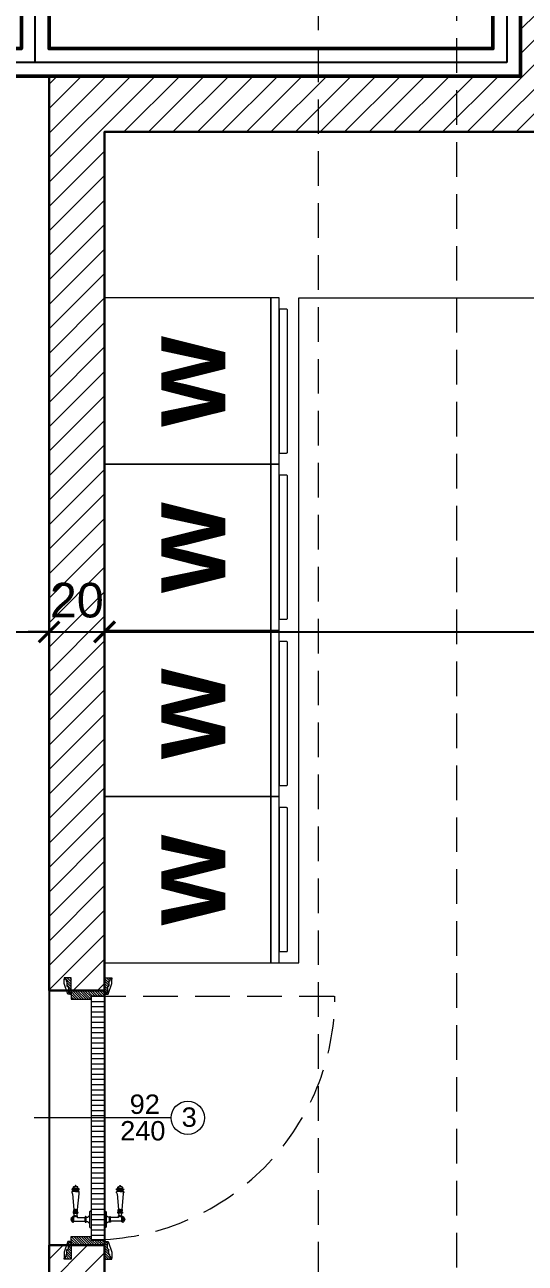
# Model space of a CAD drawing. Header units: centimetres. Extents: x 86156 to 91557, y -55119 to -48172.
# Drawn here: x 89745 to 89925.4, y -52720.8 to -52273.7 of the extents above; entities that cross this region are included whole.
import ezdxf

# ---------------------------------------------------------------- set-up
doc = ezdxf.new("R2010")
doc.units = ezdxf.units.CM
doc.header["$LTSCALE"] = 50
doc.header["$MEASUREMENT"] = 0
doc.linetypes.add('CACHE', pattern=[0.375, 0.25, -0.125])
doc.layers.get('0').update_dxf_attribs({"color": 8})
for name, color, linetype, lineweight in [('BETON CACHE', 4, 'CACHE', 5), ('BETON HACHURE', 253, 'Continuous', 13), ('door', 44, 'Continuous', 5), ('ISOLATION', 252, 'Continuous', 0), ('MACONNERIE COUPE', 7, 'Continuous', 30), ('MACONNERIE HACHURE', 253, 'Continuous', 13), ('mobilimi', 8, 'Continuous', 9), ('WINDOWS', 21, 'Continuous', 5)]:
    doc.layers.add(name, color=color, linetype=linetype, lineweight=lineweight)
for name, color, linetype in [('BORD', 5, 'Continuous'), ('C-TOPO-USER', 40, 'Continuous'), ('COTE 50ème', 1, 'Continuous')]:
    doc.layers.add(name, color=color, linetype=linetype)
doc.layers.add('FMULT', color=150, linetype='Continuous', plot=False)
doc.layers.add('NELL', color=7, linetype='Continuous', lineweight=20, true_color=0xff8080)
doc.styles.add('GENERATED_STYLE_1', font='arial.ttf')
doc.styles.add('RS_TEXT_1.50', font='arial.ttf', dxfattribs={"height": 12.5})
doc.styles.add('RS_TXT_50', font='arial.ttf', dxfattribs={"height": 12.5})
doc.linetypes.add('BATTING', pattern='A,0.00254,-2.54,[134,ltypeshp.shx,S=2.54,R=0,X=-2.54,Y=0],-5.08,[134,ltypeshp.shx,S=2.54,R=180,X=2.54,Y=0],-2.54', length=10.16254)
doc.dimstyles.new('RS_50CM_LINEAIRE', dxfattribs={"dimscale": 5, "dimtxt": 12.5, "dimasz": 1.5, "dimexe": 1, "dimexo": 2.5, "dimgap": 1, "dimtad": 1, "dimdec": 1, "dimrnd": 0.5, "dimdsep": 46, "dimtxsty": 'RS_TXT_50', "dimblk1": 'ARCHTICK', "dimblk2": 'ARCHTICK', "dimsah": 1, "dimcen": 2.5, "dimdle": 1, "dimclrt": 4, "dimadec": 0, "dimazin": 2, "dimtfac": 1, "dimtdec": 1, "dimtix": 1, "dimtmove": 2, "dimatfit": 3, "dimfxl": 1, "dimtolj": 1, "dimtzin": 0, "dimarcsym": 0})

# ---------------------------------------------------------------- blocks, each defined once
blk = doc.blocks.new('door900')
at = {"color": 0}
for p, q in [((-9.3, 67.7), (9.3, 67.7)), ((9.3, 65.2), (-9.3, 65.2)), ((-6.8, 71.5), (-6.8, 70.2)), ((-5.5, 71.5), (-6.8, 71.5)), ((-6.8, 70.2), (6.8, 70.2)), ((-6.8, 62.7), (-6.8, 24)), ((-6.8, 62.7), (6.8, 62.7)), ((-5.5, 71.5), (5.5, 71.5)), ((5.5, 71.5), (6.8, 71.5)), ((6.8, 71.5), (6.8, 70.2)), ((8.7, 62.7), (6.8, 62.7)), ((6.8, 49.1), (6.8, 24)), ((8.7, 50.9), (8.7, 50.9)), ((10.5, 56.8), (10.5, 62.5)), ((10.5, 56.8), (10.5, 51.1)), ((12.7, 56.8), (12.7, 62.5)), ((12.7, 56.8), (12.7, 51.1)), ((22.5, 63.8), (22.5, 49.8)), ((26.5, 56.8), (26.5, 63.8)), ((26.5, 63.8), (29.1, 63.8)), ((26.5, 63.8), (29.1, 63.8)), ((26.5, 56.8), (26.5, 49.8)), ((26.5, 49.8), (29.1, 49.8)), ((26.5, 49.8), (29.1, 49.8)), ((29.1, 63.8), (29.1, 62.8)), ((29.1, 62.8), (29.1, 56.8)), ((29.1, 50.8), (29.1, 56.8)), ((29.1, 50.8), (29.1, 49.8)), ((29.1, 49.8), (29.1, 49.8)), ((31.1, 62.8), (31.1, 56.8)), ((31.1, 50.8), (31.1, 56.8)), ((34.1, 56.8), (34.1, 62.8)), ((34.1, 62.8), (34.1, 56.8)), ((34.1, 50.8), (34.1, 56.8)), ((34.1, 56.8), (34.1, 50.8)), ((92.8, 68.1), (36.2, 62.8)), ((36.2, 56.8), (36.2, 62.8)), ((36.2, 56.8), (36.2, 50.8)), ((92.8, 45.5), (36.2, 50.8)), ((101.2, 67.3), (103.2, 68)), ((101.2, 56.8), (101.2, 67.3)), ((101.2, 56.8), (101.2, 46.3)), ((101.2, 46.3), (103.2, 45.7)), ((103.2, 68), (103.2, 67.7)), ((103.2, 56.8), (103.2, 68)), ((103.2, 56.8), (103.2, 46.3)), ((103.2, 45.9), (103.2, 45.7)), ((106.5, 68), (105.5, 67.3)), ((105.5, 56.8), (105.5, 67.3)), ((105.5, 56.8), (105.5, 46.3)), ((106.5, 45.7), (105.5, 46.3)), ((106.5, 56.8), (106.5, 68)), ((106.5, 56.8), (106.5, 45.7)), ((110.7, 68), (111.8, 67.3)), ((110.7, 56.8), (110.7, 68)), ((110.7, 56.8), (110.7, 45.7)), ((110.7, 45.7), (111.8, 46.3)), ((111.8, 56.8), (111.8, 67.3)), ((111.8, 66.2), (113.3, 66.2)), ((111.8, 56.8), (111.8, 46.3)), ((111.8, 47.5), (113.3, 47.5)), ((113.3, 56.8), (113.3, 66.2)), ((113.3, 56.8), (113.3, 47.5)), ((120.5, 56.8), (120.5, 58.6)), ((120.5, 56.8), (120.5, 55)), ((-30, 3), (-30, 0)), ((30, 0), (-30, 0)), ((27, 6), (-27, 6)), ((-8.3, 22.3), (8.3, 22.3)), ((-8.3, 18.3), (8.3, 18.3)), ((30, 3), (30, 0))]:
    blk.add_line(p, q, dxfattribs=at)
for centre, radius, start, end in [((-9.3, 66.5), 1.25, 90, 270), ((-6.8, 67.7), 2.51, 90.115, 179.885), ((-6.8, 65.2), 2.51, 180.115, 269.885), ((0, 64), 9.29, 53.4104, 126.5896), ((6.8, 67.7), 2.51, 0.115, 89.885), ((6.8, 65.2), 2.51, 270.115, 359.885), ((8.7, 49), 1.91, 88.7426, 178.1515), ((8.6, 64.9), 2.15, 272.7029, 297.6142), ((8.6, 48.8), 2.15, 62.3858, 87.2971), ((9.3, 66.5), 1.25, 270, 90), ((10, 62.5), 0.561, 3.7097, 127.9634), ((10, 51.1), 0.561, 232.0366, 356.2903), ((11.6, 62.5), 1.1, 0.0106, 179.9894), ((11.6, 51.1), 1.1, 180.0106, 359.9894), ((16.7, 70.5), 8.83, 243.5466, 311.3694), ((16.7, 43.2), 8.83, 48.6306, 116.4534), ((24.5, 63.7), 2.01, 4.1469, 175.8531), ((24.5, 50), 2.01, 184.1469, 355.8531), ((30.1, 62.8), 1.03, 0, 180.0014), ((30.1, 50.8), 1.03, 179.9972, 0), ((32.6, 62.8), 1.48, 0, 180), ((32.6, 50.8), 1.48, 180, 0), ((35.2, 62.8), 1.03, 0, 180), ((32.6, 62.8), 1.48, 1.563306237032948e-10, 2.08440831604393e-10), ((35.2, 50.8), 1.03, 180, 0), ((93.1, 72.5), 4.4, 266.3976, 315.6468), ((93.1, 41.1), 4.4, 44.3532, 93.6024), ((98.3, 67.4), 2.89, 358.3861, 135.6468), ((98.3, 46.2), 2.89, 224.3532, 1.6139), ((104.3, 67.6), 1.15, 170.914, 348.1019), ((104.3, 46.1), 1.15, 11.8981, 189.086), ((108.6, 68), 2.1, 0, 180), ((108.6, 45.7), 2.1, 180, 0), ((115.5, 62.5), 2.84, 13.4568, 140.4953), ((115.5, 51.2), 2.84, 219.5047, 346.5432), ((127.9, 65.2), 9.88, 191.9991, 221.6757), ((127.9, 48.5), 9.88, 138.3243, 168.0009), ((120.5, 56.8), 1.79, 0, 90), ((120.5, 56.8), 1.79, 270, 0), ((-27, 3), 3, 90, 180), ((-6.8, 6), 6, 130.5908, 180), ((-16.6, 16.6), 8.41, 314.3689, 12.0705), ((-8.3, 20.3), 2, 90, 270), ((-8.5, 24), 1.71, 275.059, 359.7825), ((8.5, 24), 1.71, 180.2175, 264.941), ((16.6, 16.6), 8.41, 167.9295, 225.6311), ((8.3, 20.3), 2, 270, 90), ((6.8, 6), 6, 0, 49.4092), ((27, 3), 3, 0, 90)]:
    blk.add_arc(centre, radius, start, end, dxfattribs=at)
blk = doc.blocks.new('_ArchTick')
at = {"color": 0, "linetype": 'ByBlock', "const_width": 0.15}
blk.add_lwpolyline([(-0.5, -0.5), (0.5, 0.5)], dxfattribs=at)
blk = doc.blocks.new('*D1671')
at = {"layer": 'COTE 50ème', "color": 0, "lineweight": -2, "ltscale": 0.5, "transparency": 16777216}
for p, q in [((89633.76, -52481.26), (89633.76, -52497.94)), ((89753.76, -52481.26), (89753.76, -52497.94)), ((89628.76, -52492.94), (89758.76, -52492.94))]:
    blk.add_line(p, q, dxfattribs=at)
at = {"layer": 'Defpoints', "color": 0, "ltscale": 0.5, "transparency": 16777216}
for p in [(89633.76, -52468.76), (89753.76, -52468.76), (89753.76, -52492.94)]:
    blk.add_point(p, dxfattribs=at)
at = {"layer": 'COTE 50ème', "color": 0, "lineweight": -2, "ltscale": 0.5, "transparency": 16777216, "xscale": 7.5, "yscale": 7.5, "zscale": 7.5, "rotation": 180}
blk.add_blockref('_ArchTick', (89633.76, -52492.94), dxfattribs=at)
at = {"layer": 'COTE 50ème', "color": 0, "lineweight": -2, "ltscale": 0.5, "transparency": 16777216, "xscale": 7.5, "yscale": 7.5, "zscale": 7.5}
blk.add_blockref('_ArchTick', (89753.76, -52492.94), dxfattribs=at)
at = {"layer": 'COTE 50ème', "color": 4, "ltscale": 0.5, "transparency": 16777216, "insert": (89693.76, -52481.55), "char_height": 12.5, "attachment_point": 5, "style": 'RS_TXT_50'}
blk.add_mtext('\\A1;120', dxfattribs=at)
blk = doc.blocks.new('*D1672')
at = {"layer": 'COTE 50ème', "color": 0, "lineweight": -2, "ltscale": 0.5, "transparency": 16777216}
for p, q in [((89753.76, -52481.26), (89753.76, -52497.94)), ((89773.76, -52479.86), (89773.76, -52497.94)), ((89753.76, -52492.94), (89746.26, -52492.94)), ((89753.76, -52492.94), (89773.76, -52492.94)), ((89773.76, -52492.94), (89781.26, -52492.94))]:
    blk.add_line(p, q, dxfattribs=at)
at = {"layer": 'Defpoints', "color": 0, "ltscale": 0.5, "transparency": 16777216}
for p in [(89753.76, -52468.76), (89773.76, -52467.36), (89773.76, -52492.94)]:
    blk.add_point(p, dxfattribs=at)
at = {"layer": 'COTE 50ème', "color": 0, "lineweight": -2, "ltscale": 0.5, "transparency": 16777216, "xscale": 7.5, "yscale": 7.5, "zscale": 7.5}
blk.add_blockref('_ArchTick', (89753.76, -52492.94), dxfattribs=at)
at = {"layer": 'COTE 50ème', "color": 0, "lineweight": -2, "ltscale": 0.5, "transparency": 16777216, "xscale": 7.5, "yscale": 7.5, "zscale": 7.5, "rotation": 180}
blk.add_blockref('_ArchTick', (89773.76, -52492.94), dxfattribs=at)
at = {"layer": 'COTE 50ème', "color": 4, "ltscale": 0.5, "transparency": 16777216, "insert": (89763.76, -52481.55), "char_height": 12.5, "attachment_point": 5, "style": 'RS_TXT_50'}
blk.add_mtext('\\A1;20', dxfattribs=at)
blk = doc.blocks.new('*D1673')
at = {"layer": 'COTE 50ème', "color": 0, "lineweight": -2, "ltscale": 0.5, "transparency": 16777216}
for p, q in [((89773.76, -52479.86), (89773.76, -52497.94)), ((90233.76, -52479.86), (90233.76, -52497.94)), ((89768.76, -52492.94), (90238.76, -52492.94))]:
    blk.add_line(p, q, dxfattribs=at)
at = {"layer": 'Defpoints', "color": 0, "ltscale": 0.5, "transparency": 16777216}
for p in [(89773.76, -52467.36), (90233.76, -52467.36), (90233.76, -52492.94)]:
    blk.add_point(p, dxfattribs=at)
at = {"layer": 'COTE 50ème', "color": 0, "lineweight": -2, "ltscale": 0.5, "transparency": 16777216, "xscale": 7.5, "yscale": 7.5, "zscale": 7.5, "rotation": 180}
blk.add_blockref('_ArchTick', (89773.76, -52492.94), dxfattribs=at)
at = {"layer": 'COTE 50ème', "color": 0, "lineweight": -2, "ltscale": 0.5, "transparency": 16777216, "xscale": 7.5, "yscale": 7.5, "zscale": 7.5}
blk.add_blockref('_ArchTick', (90233.76, -52492.94), dxfattribs=at)
at = {"layer": 'COTE 50ème', "color": 4, "ltscale": 0.5, "transparency": 16777216, "insert": (90003.76, -52481.55), "char_height": 12.5, "attachment_point": 5, "style": 'RS_TXT_50'}
blk.add_mtext('\\A1;460', dxfattribs=at)

msp = doc.modelspace()

# ---------------------------------------------------------------- hatches: boundary and pattern name
at = {"layer": 'BETON HACHURE', "ltscale": 0.5, "transparency": 33554559}
h = msp.add_hatch(color=256, dxfattribs=at)
h.dxf.hatch_style = 1
h.paths.add_polyline_path([(89857.95, -49968.55), (89601.54, -49712.14), (89017.58, -49863.16), (88999.75, -49863.16), (88314.75, -49713.17), (88293.27, -49713.16), (87031.8, -49846.89), (86857.57, -50021.45), (86757.23, -51272.48), (86839.4, -52045.38), (86669.47, -52571.17), (86746.67, -53900.72), (86983.5, -54130.12), (88279.55, -54131.55), (88279.55, -54261.56), (89504.55, -54261.56), (89504.55, -54401.56), (90492.95, -54401.56), (90492.95, -51921.06), (89857.95, -51772.6)])
h.paths.add_polyline_path([(89837.95, -51788.46), (90472.95, -51936.92), (90472.95, -54381.56), (89524.55, -54381.56), (89524.55, -54241.56), (88299.55, -54241.56), (88299.55, -54111.57), (86991.6, -54110.13), (86766.18, -53891.78), (86689.65, -52573.76), (86859.73, -52047.49), (86777.31, -51272.22), (86876.91, -50030.38), (87040.95, -49866.03), (88294.32, -49733.16), (88312.58, -49733.17), (88997.58, -49883.16), (89020.13, -49883.16), (89595.48, -49734.36), (89837.95, -49976.84)], flags=16)
at = {"layer": 'door'}
h = msp.add_hatch(dxfattribs=at)
h.set_pattern_fill('ANSI31', color=256, scale=5, angle=990)
h.set_pattern_definition([(315, (204581.3745, 183943.6499), (0.4419417382, 0.4419417382), [])])
edge = h.paths.add_edge_path()
edge.add_line((89759.87, -52618.61), (89759.87, -52619.03))
edge.add_line((89759.87, -52619.03), (89760.18, -52619.03))
edge.add_line((89760.18, -52619.03), (89760.18, -52620.79))
edge.add_line((89760.18, -52620.79), (89760.39, -52620.79))
edge.add_arc((89760.71, -52620.79), 0.314, 180, 270)
edge.add_line((89760.71, -52621.11), (89760.71, -52623.2))
edge.add_line((89760.71, -52623.2), (89760.92, -52623.2))
edge.add_arc((89761.23, -52623.2), 0.314, 180, 270)
edge.add_line((89761.23, -52623.51), (89761.23, -52623.72))
edge.add_line((89761.23, -52623.72), (89761.76, -52623.72))
edge.add_line((89761.76, -52623.72), (89761.76, -52617.86))
edge.add_line((89761.76, -52617.86), (89759.14, -52617.86))
edge.add_line((89759.14, -52617.86), (89759.14, -52618.27))
edge.add_line((89759.14, -52618.27), (89759.45, -52618.27))
edge.add_line((89759.45, -52618.27), (89759.45, -52618.19))
edge.add_arc((89759.45, -52618.61), 0.419, 0, 90, ccw=False)
h.paths.add_polyline_path([(89761.76, -52622.36), (89761.76, -52625.51), (89768.94, -52625.51), (89768.94, -52624.25), (89773.76, -52624.25), (89773.76, -52622.36)])
edge = h.paths.add_edge_path()
edge.add_line((89775.64, -52618.61), (89775.64, -52619.03))
edge.add_line((89775.64, -52619.03), (89775.33, -52619.03))
edge.add_line((89775.33, -52619.03), (89775.33, -52620.79))
edge.add_line((89775.33, -52620.79), (89775.12, -52620.79))
edge.add_arc((89774.8, -52620.79), 0.314, -90, 0, ccw=False)
edge.add_line((89774.8, -52621.11), (89774.8, -52623.2))
edge.add_line((89774.8, -52623.2), (89774.59, -52623.2))
edge.add_arc((89774.28, -52623.2), 0.314, -90, 0, ccw=False)
edge.add_line((89774.28, -52623.51), (89774.28, -52623.72))
edge.add_line((89774.28, -52623.72), (89773.76, -52623.72))
edge.add_line((89773.76, -52623.72), (89773.76, -52617.86))
edge.add_line((89773.76, -52617.86), (89776.37, -52617.86))
edge.add_line((89776.37, -52617.86), (89776.37, -52618.27))
edge.add_line((89776.37, -52618.27), (89776.06, -52618.27))
edge.add_line((89776.06, -52618.27), (89776.06, -52618.19))
edge.add_arc((89776.06, -52618.61), 0.419, 90, 180)
h = msp.add_hatch(dxfattribs=at)
h.set_pattern_fill('ANSI31', color=256, scale=15, angle=495)
h.set_pattern_definition([(180, (248628.807, -9565.0652), (-1e-15, -1.875), [])])
h.paths.add_polyline_path([(89768.99, -52624.46), (89768.99, -52712.27), (89773.7, -52712.27), (89773.7, -52624.46)])
h = msp.add_hatch(dxfattribs=at)
h.set_pattern_fill('ANSI31', color=256, scale=5, angle=990)
h.set_pattern_definition([(315, (204581.3745, 183943.6499), (0.4419417382, 0.4419417382), [])])
h.paths.add_polyline_path([(89761.76, -52714.36), (89761.76, -52711.22), (89768.94, -52711.22), (89768.94, -52712.48), (89773.76, -52712.48), (89773.76, -52714.36)])
edge = h.paths.add_edge_path()
edge.add_line((89759.87, -52718.11), (89759.87, -52717.7))
edge.add_line((89759.87, -52717.7), (89760.18, -52717.7))
edge.add_line((89760.18, -52717.7), (89760.18, -52715.93))
edge.add_line((89760.18, -52715.93), (89760.39, -52715.93))
edge.add_arc((89760.71, -52715.93), 0.314, 90, 180, ccw=False)
edge.add_line((89760.71, -52715.62), (89760.71, -52713.52))
edge.add_line((89760.71, -52713.52), (89760.92, -52713.52))
edge.add_arc((89761.23, -52713.52), 0.314, 90, 180, ccw=False)
edge.add_line((89761.23, -52713.21), (89761.23, -52713))
edge.add_line((89761.23, -52713), (89761.76, -52713))
edge.add_line((89761.76, -52713), (89761.76, -52719.36))
edge.add_line((89761.76, -52719.36), (89759.14, -52719.36))
edge.add_line((89759.14, -52719.36), (89759.14, -52718.95))
edge.add_line((89759.14, -52718.95), (89759.45, -52718.95))
edge.add_line((89759.45, -52718.95), (89759.45, -52718.53))
edge.add_arc((89759.45, -52718.11), 0.419, 270, 360)
edge = h.paths.add_edge_path()
edge.add_line((89775.64, -52718.11), (89775.64, -52717.7))
edge.add_line((89775.64, -52717.7), (89775.33, -52717.7))
edge.add_line((89775.33, -52717.7), (89775.33, -52715.93))
edge.add_line((89775.33, -52715.93), (89775.12, -52715.93))
edge.add_arc((89774.8, -52715.93), 0.314, 0, 90)
edge.add_line((89774.8, -52715.62), (89774.8, -52713.52))
edge.add_line((89774.8, -52713.52), (89774.59, -52713.52))
edge.add_arc((89774.28, -52713.52), 0.314, 360, 450)
edge.add_line((89774.28, -52713.21), (89774.28, -52713))
edge.add_line((89774.28, -52713), (89773.76, -52713))
edge.add_line((89773.76, -52713), (89773.76, -52719.36))
edge.add_line((89773.76, -52719.36), (89776.37, -52719.36))
edge.add_line((89776.37, -52719.36), (89776.37, -52718.95))
edge.add_line((89776.37, -52718.95), (89776.06, -52718.95))
edge.add_line((89776.06, -52718.95), (89776.06, -52718.53))
edge.add_arc((89776.06, -52718.11), 0.419, 180, 270, ccw=False)
at = {"layer": 'MACONNERIE HACHURE'}
h = msp.add_hatch(dxfattribs=at)
h.set_pattern_fill('ANSI31', color=256, scale=50, style=0)
h.paths.add_polyline_path([(87758.76, -52955.37), (87778.76, -52955.37), (87778.76, -52947.37), (87758.76, -52947.37)])
h.paths.add_polyline_path([(88286.04, -52214.87), (88333.76, -52214.87), (88333.76, -52217.37), (88286.04, -52217.37)])
h.paths.add_polyline_path([(88508.76, -52214.87), (88511.26, -52214.87), (88511.26, -52217.37), (88508.76, -52217.37)], flags=17)
h.paths.add_polyline_path([(88732.51, -52214.87), (88735.01, -52214.87), (88735.01, -52217.37), (88732.51, -52217.37)], flags=17)
h.paths.add_polyline_path([(89529.77, -52445.36), (89529.77, -52457.35), (89443.76, -52457.37), (89443.76, -52445.36)])
h.paths.add_polyline_path([(89053.75, -52176.06), (89123.76, -52176.06), (89123.76, -52181.06), (89053.75, -52181.06)])
h.paths.add_polyline_path([(89053.75, -52241.87), (89123.76, -52241.87), (89123.76, -52246.87), (89053.75, -52246.87)])
h.paths.add_polyline_path([(89053.75, -52321.87), (89123.76, -52321.87), (89123.76, -52326.87), (89053.75, -52326.87)], flags=17)
h.paths.add_polyline_path([(88422.51, -52214.87), (88422.51, -52217.37), (88428.76, -52217.37), (88428.76, -52214.87), (88425.01, -52214.87), (88425.01, -52082.37), (88422.51, -52082.37)], flags=17)
h.paths.add_polyline_path([(88425.01, -52217.37), (88420.01, -52217.37), (88420.01, -52214.87), (88422.51, -52214.87), (88422.51, -52082.37), (88425.01, -52082.37)], flags=17)
h.paths.add_polyline_path([(88333.76, -52214.87), (88333.76, -52217.37), (88340.01, -52217.37), (88340.01, -52214.87), (88336.26, -52214.87), (88336.26, -52082.37), (88333.76, -52082.37)], flags=16)
h.paths.add_polyline_path([(88336.26, -52217.37), (88331.26, -52217.37), (88331.26, -52214.87), (88333.76, -52214.87), (88333.76, -52082.37), (88336.26, -52082.37)])
h.paths.add_polyline_path([(88821.26, -52214.87), (88821.26, -52217.37), (88815.01, -52217.37), (88815.01, -52214.87), (88818.76, -52214.87), (88818.76, -52082.37), (88821.26, -52082.37)], flags=17)
h.paths.add_polyline_path([(88818.76, -52217.37), (88823.76, -52217.37), (88823.76, -52214.87), (88821.26, -52214.87), (88821.26, -52082.37), (88818.76, -52082.37)], flags=17)
h.paths.add_polyline_path([(88910.01, -52214.87), (88910.01, -52217.37), (88903.76, -52217.37), (88903.76, -52214.87), (88907.51, -52214.87), (88907.51, -52082.37), (88910.01, -52082.37)], flags=17)
h.paths.add_polyline_path([(88998.76, -52214.87), (88998.76, -52217.37), (88992.51, -52217.37), (88992.51, -52214.87), (88996.26, -52214.87), (88996.26, -52082.37), (88998.76, -52082.37)], flags=17)
h.paths.add_polyline_path([(88907.51, -52217.37), (88912.51, -52217.37), (88912.51, -52214.87), (88910.01, -52214.87), (88910.01, -52082.37), (88907.51, -52082.37)], flags=17)
h.paths.add_polyline_path([(88017.09, -52412.37), (87993.76, -52412.37), (87993.76, -52392.37), (88017.09, -52392.37)])
h.paths.add_polyline_path([(88183.76, -52412.37), (88143.76, -52412.37), (88143.76, -52392.37), (88183.76, -52392.37)])
h.paths.add_polyline_path([(87802.09, -52412.37), (87778.76, -52412.37), (87778.76, -52392.37), (87802.09, -52392.37)])
h.paths.add_polyline_path([(87968.76, -52412.37), (87928.76, -52412.37), (87928.76, -52392.37), (87968.76, -52392.37)])
h.paths.add_polyline_path([(87758.76, -52562.37), (87778.76, -52562.37), (87778.76, -52412.37), (87758.76, -52412.37)])
h.paths.add_polyline_path([(87758.76, -52797.37), (87778.76, -52797.37), (87778.76, -52742.37), (87758.76, -52742.37)])
h.paths.add_polyline_path([(87758.76, -53222.37), (87778.76, -53222.37), (87778.76, -53135.37), (87758.76, -53135.37)])
h.paths.add_polyline_path([(87778.76, -53342.49), (88183.76, -53342.49), (88183.76, -53323.37), (87778.76, -53323.37)])
h.paths.add_polyline_path([(88183.76, -53323.37), (88203.76, -53323.37), (88203.76, -52847.37), (88183.76, -52847.37)])
h.paths.add_polyline_path([(88298.76, -52797.37), (88318.76, -52797.37), (88318.76, -52742.37), (88298.76, -52742.37)])
h.paths.add_polyline_path([(88203.76, -52412.37), (88203.76, -52439.04), (88261.26, -52439.04), (88261.26, -52404.04), (88203.76, -52404.04), (88203.76, -52394.04), (88271.26, -52394.04), (88271.26, -52439.04), (88511.26, -52439.04), (88511.26, -52429.04), (88523.26, -52429.04), (88523.26, -52459.04), (88318.76, -52459.04), (88318.76, -52562.37), (88298.76, -52562.37), (88298.76, -52459.04), (88183.76, -52459.04), (88183.76, -52412.37)])
h.paths.add_polyline_path([(88333.76, -52057.37), (88333.76, -52082.37), (88511.26, -52082.37), (88511.26, -52338.82), (88523.26, -52338.82), (88523.26, -52328.82), (88531.26, -52328.82), (88531.26, -52316.82), (88523.26, -52316.82), (88523.58, -52082.16), (88720.51, -52082.37), (88720.51, -52317.04), (88631.26, -52317.04), (88631.26, -52329.04), (88720.51, -52329.04), (88720.51, -52347.05), (88732.51, -52347.05), (88732.51, -52082.37), (88998.76, -52082.37), (88998.76, -52057.37)])
h.paths.add_polyline_path([(89123.76, -52321.87), (89093.76, -52321.87), (89093.76, -52439.04), (88732.51, -52439.04), (88732.51, -52429.04), (88720.51, -52429.04), (88720.51, -52459.04), (89123.76, -52459.04), (89123.76, -52439.04), (89098.76, -52439.04), (89098.76, -52421.87), (89123.76, -52421.87), (89123.76, -52416.87), (89098.76, -52416.87), (89098.76, -52381.87), (89123.76, -52381.87), (89123.76, -52361.87), (89098.76, -52361.87), (89098.76, -52326.87), (89123.76, -52326.87)])
h.paths.add_polyline_path([(89418.76, -52612.37), (89258.76, -52612.37), (89258.76, -52632.37), (89443.76, -52632.37), (89443.76, -52562.37), (89418.76, -52562.37)])
h.paths.add_polyline_path([(89148.76, -52573.37), (89148.76, -52612.37), (89158.76, -52612.37), (89158.76, -52632.37), (89123.76, -52632.37), (89123.76, -52573.37)])
h.paths.add_polyline_path([(89033.76, -52540.37), (89033.76, -52797.37), (89053.76, -52797.37), (89053.76, -52552.37), (89123.76, -52552.37), (89123.76, -52540.37)])
h.paths.add_polyline_path([(89753.76, -53120.37), (89650.76, -53120.37), (89650.76, -53132.37), (90131.82, -53132.37), (90131.82, -53112.37), (89773.76, -53112.37), (89773.76, -52714.37), (89753.76, -52714.37), (89753.76, -52797.37), (89650.76, -52797.37), (89650.76, -52807.37), (89753.76, -52807.37)])
h.paths.add_polyline_path([(89558.76, -53132.37), (89548.76, -53132.37), (89548.76, -53120.37), (89558.76, -53120.37)])
h.paths.add_polyline_path([(89548.76, -52807.37), (89558.76, -52807.37), (89558.76, -52797.37), (89548.76, -52797.37)])
h.paths.add_polyline_path([(89513.76, -52777.38), (89533.76, -52777.38), (89533.76, -52797.37), (89513.76, -52797.37)])
h.paths.add_polyline_path([(89621.76, -52365.37), (89633.76, -52365.37), (89633.76, -52292.38), (89621.76, -52292.38)], flags=17)
h.paths.add_polyline_path([(89444.26, -52540.37), (89444.26, -52552.37), (89513.76, -52552.37), (89513.76, -52687.37), (89533.76, -52687.37), (89533.76, -52552.37), (89633.76, -52552.37), (89633.76, -52435.37), (89621.76, -52435.37), (89621.76, -52445.36), (89611.76, -52445.36), (89611.76, -52457.36), (89621.76, -52457.36), (89621.76, -52540.37)])
h.paths.add_polyline_path([(90013.76, -52057.37), (90013.76, -52082.37), (89943.76, -52082.37), (89943.76, -52312.37), (89773.76, -52312.37), (89773.76, -52622.37), (89753.76, -52622.37), (89753.76, -52292.37), (89923.76, -52292.37), (89923.76, -52082.37), (89568.76, -52082.37), (89568.76, -52057.37)])
h.paths.add_polyline_path([(90233.76, -52424.26), (90233.76, -52502.37), (90358.76, -52502.37), (90358.76, -52567.37), (90383.76, -52567.37), (90383.76, -52477.37), (90258.76, -52477.37), (90258.76, -52424.26)])
h.paths.add_polyline_path([(90233.76, -53062.37), (90233.81, -53112.37), (90223.82, -53112.37), (90223.82, -53132.37), (90233.83, -53132.37), (90233.87, -53182.37), (90258.76, -53182.37), (90258.76, -53132.37), (90383.76, -53132.37), (90383.76, -53112.37), (90258.76, -53112.37), (90258.76, -53062.37)])
h.paths.add_polyline_path([(89103.59, -52902.37), (89053.76, -52902.37), (89053.76, -52942.37), (89103.59, -52942.37)])
h.paths.add_polyline_path([(89263.76, -52902.37), (89223.76, -52902.37), (89223.76, -52942.37), (89263.76, -52942.37)])
h.paths.add_polyline_path([(88553.76, -54162.37), (88653.76, -54162.37), (88653.76, -54187.37), (88553.76, -54187.37)])
h.paths.add_polyline_path([(88333.76, -54052.37), (88308.76, -54052.37), (88308.76, -54072.37), (88333.76, -54072.37)])
h.paths.add_polyline_path([(88208.76, -53742.37), (88208.76, -53677.37), (88183.76, -53677.37), (88183.76, -53767.37), (88308.76, -53767.37), (88308.76, -53782.37), (88333.76, -53782.37), (88333.76, -53742.37)])
h.paths.add_polyline_path([(89028.76, -53932.37), (89028.76, -54072.37), (89053.76, -54072.37), (89053.76, -53957.37), (89071.26, -53957.37), (89071.26, -53932.37)])
h.paths.add_polyline_path([(88333.76, -54122.37), (88333.76, -54162.37), (88373.76, -54162.37), (88373.76, -54187.37), (88308.76, -54187.37), (88308.76, -54122.37)])
h.paths.add_polyline_path([(88893.76, -54162.37), (88833.76, -54162.37), (88833.76, -54187.37), (88918.76, -54187.37), (88918.76, -54122.37), (88918.76, -54122.37), (88903.76, -54122.37), (88903.76, -54072.37), (88893.76, -54072.37)])
h.paths.add_polyline_path([(88208.76, -53447.37), (88183.76, -53447.37), (88183.76, -53497.37), (88208.76, -53497.37)])
h.paths.add_polyline_path([(89463.92, -52902.37), (89513.76, -52902.37), (89513.76, -52942.37), (89463.92, -52942.37)])
h.paths.add_polyline_path([(89303.76, -52902.37), (89343.76, -52902.37), (89343.76, -52942.37), (89303.76, -52942.37)])
h.paths.add_polyline_path([(90013.76, -54162.37), (89913.76, -54162.37), (89913.76, -54187.37), (90013.76, -54187.37)])
h.paths.add_polyline_path([(90233.76, -54052.37), (90258.76, -54052.37), (90258.76, -54072.37), (90233.76, -54072.37)])
h.paths.add_polyline_path([(89251.26, -53932.37), (89251.26, -53957.37), (89268.76, -53957.37), (89268.76, -54122.37), (89298.76, -54122.37), (89298.76, -53957.37), (89316.37, -53957.37), (89316.37, -53932.37)])
h.paths.add_polyline_path([(90358.76, -53742.37), (90358.76, -53677.37), (90383.76, -53677.37), (90383.76, -53767.37), (90258.76, -53767.37), (90258.76, -53782.37), (90233.76, -53782.37), (90233.76, -53742.37)])
h.paths.add_polyline_path([(89538.76, -53932.37), (89538.76, -54072.37), (89513.76, -54072.37), (89513.76, -53957.37), (89496.26, -53957.37), (89496.26, -53932.37)])
h.paths.add_polyline_path([(90233.76, -54122.37), (90233.76, -54162.37), (90193.76, -54162.37), (90193.76, -54187.37), (90258.76, -54187.37), (90258.76, -54122.37)])
h.paths.add_polyline_path([(89673.76, -54162.37), (89733.76, -54162.37), (89733.76, -54187.37), (89648.76, -54187.37), (89648.76, -54122.37), (89648.76, -54122.37), (89663.76, -54122.37), (89663.76, -54072.37), (89673.76, -54072.37)])
h.paths.add_polyline_path([(90358.76, -52797.37), (90383.76, -52797.37), (90383.76, -52747.37), (90358.76, -52747.37)])
h.paths.add_polyline_path([(90358.76, -53447.37), (90383.76, -53447.37), (90383.76, -53497.37), (90358.76, -53497.37)])
h.paths.add_polyline_path([(90233.76, -52847.37), (90258.76, -52847.37), (90258.76, -52902.26), (90233.76, -52902.26)])
h.paths.add_polyline_path([(90233.76, -53397.37), (90258.76, -53397.37), (90258.76, -53342.49), (90233.76, -53342.49)])
h.paths.add_polyline_path([(90193.76, -52082.36), (90233.76, -52082.36), (90233.76, -52057.36), (90193.76, -52057.36)])
h.paths.add_polyline_path([(90233.76, -52154.25), (90258.76, -52154.25), (90258.76, -52107.36), (90233.76, -52107.36)])
h.paths.add_polyline_path([(89298.76, -52082.36), (89148.76, -52082.36), (89148.76, -52057.36), (89298.76, -52057.36)])
h.paths.add_polyline_path([(89418.76, -52082.36), (89398.76, -52082.36), (89398.76, -52057.36), (89418.76, -52057.36)])
at = {"layer": 'WINDOWS'}
h = msp.add_hatch(color=140, dxfattribs=at)
h.dxf.hatch_style = 1
h.paths.add_polyline_path([(89018.83, -49872.96), (88998.69, -49872.96), (88313.69, -49722.97), (88293.78, -49722.96), (87036.29, -49856.27), (86867.05, -50025.82), (86767.07, -51272.35), (86849.36, -52046.42), (86679.36, -52572.44), (86756.23, -53896.34), (86987.47, -54120.32), (88289.35, -54121.76), (88289.35, -54251.76), (89514.35, -54251.76), (89514.35, -54391.76), (90483.15, -54391.76), (90483.15, -51928.83), (89848.15, -51780.37), (89848.15, -49972.61), (89598.57, -49723.03)])
h.paths.add_polyline_path([(89597.96, -49725.25), (89846.15, -49973.44), (89846.15, -51781.96), (90481.15, -51930.42), (90481.15, -54389.76), (89516.35, -54389.76), (89516.35, -54249.76), (88291.35, -54249.76), (88291.35, -54119.77), (86988.28, -54118.32), (86758.18, -53895.45), (86681.38, -52572.7), (86851.4, -52046.63), (86769.08, -51272.33), (86868.98, -50026.72), (87037.2, -49858.18), (88293.89, -49724.96), (88313.47, -49724.97), (88998.47, -49874.96), (89019.08, -49874.96)], flags=16)

# ---------------------------------------------------------------- linework, layer by layer
at = {"layer": 'BETON CACHE'}
msp.add_lwpolyline([(89850.75, -52797.37), (89900.75, -52797.37), (89900.75, -51794.42), (89850.75, -51794.42)], close=True, dxfattribs=at)
at = {"layer": 'C-TOPO-USER', "linetype": 'BATTING', "ltscale": 0.01}
for p, q in [((89918.76, -52087.36), (89918.76, -52287.36)), ((89748.76, -52287.36), (89748.76, -52234.36))]:
    msp.add_line(p, q, dxfattribs=at)
msp.add_lwpolyline([(89918.76, -52287.36), (89735.75, -52287.36)], dxfattribs=at)
at = {"layer": 'door', "linetype": 'CACHE'}
msp.add_line((89768.99, -52624.46), (89856.8, -52624.46), dxfattribs=at)
at = {"layer": 'door'}
msp.add_line((89797.75, -52668.36), (89748.43, -52668.36), dxfattribs=at)
for points in [[(89759.87, -52618.61), (89759.87, -52619.03), (89760.18, -52619.03), (89760.18, -52620.79), (89760.39, -52620.79, 0.414214), (89760.71, -52621.11), (89760.71, -52623.2), (89760.92, -52623.2, 0.414214), (89761.23, -52623.51), (89761.23, -52623.72), (89761.76, -52623.72), (89761.76, -52617.86), (89759.14, -52617.86), (89759.14, -52618.27), (89759.45, -52618.27), (89759.45, -52618.19, -0.414214), (89759.87, -52618.61)], [(89775.64, -52618.61), (89775.64, -52619.03), (89775.33, -52619.03), (89775.33, -52620.79), (89775.12, -52620.79, -0.414214), (89774.8, -52621.11), (89774.8, -52623.2), (89774.59, -52623.2, -0.414214), (89774.28, -52623.51), (89774.28, -52623.72), (89773.76, -52623.72), (89773.76, -52617.86), (89776.37, -52617.86), (89776.37, -52618.27), (89776.06, -52618.27), (89776.06, -52618.19, 0.414214), (89775.64, -52618.61)], [(89759.87, -52718.11), (89759.87, -52717.7), (89760.18, -52717.7), (89760.18, -52715.93), (89760.39, -52715.93, -0.414214), (89760.71, -52715.62), (89760.71, -52713.52), (89760.92, -52713.52, -0.414214), (89761.23, -52713.21), (89761.23, -52713), (89761.76, -52713), (89761.76, -52719.36), (89759.14, -52719.36), (89759.14, -52718.95), (89759.45, -52718.95), (89759.45, -52718.53, 0.414214), (89759.87, -52718.11)], [(89775.64, -52718.11), (89775.64, -52717.7), (89775.33, -52717.7), (89775.33, -52715.93), (89775.12, -52715.93, 0.414214), (89774.8, -52715.62), (89774.8, -52713.52), (89774.59, -52713.52, 0.414214), (89774.28, -52713.21), (89774.28, -52713), (89773.76, -52713), (89773.76, -52719.36), (89776.37, -52719.36), (89776.37, -52718.95), (89776.06, -52718.95), (89776.06, -52718.53, -0.414214), (89775.64, -52718.11)]]:
    msp.add_lwpolyline(points, format="xyb", dxfattribs=at)
for points in [[(89761.23, -52623.72), (89760.5, -52623.72), (89759.14, -52619.87), (89759.14, -52618.27)], [(89761.76, -52622.36), (89761.76, -52625.51), (89768.94, -52625.51), (89768.94, -52624.25), (89773.76, -52624.25), (89773.76, -52622.36), (89761.76, -52622.36)], [(89774.28, -52623.72), (89775.01, -52623.72), (89776.37, -52619.87), (89776.37, -52618.27)], [(89768.99, -52624.46), (89768.99, -52712.27), (89773.7, -52712.27), (89773.7, -52624.46), (89768.99, -52624.46)], [(89761.76, -52714.36), (89761.76, -52711.22), (89768.94, -52711.22), (89768.94, -52712.48), (89773.76, -52712.48), (89773.76, -52714.36), (89761.76, -52714.36)], [(89761.23, -52713), (89760.5, -52713), (89759.14, -52716.86), (89759.14, -52718.95)], [(89774.28, -52713), (89775.01, -52713), (89776.37, -52716.86), (89776.37, -52718.95)]]:
    msp.add_lwpolyline(points, dxfattribs=at)
msp.add_circle((89803.75, -52668.36), 6, dxfattribs=at)
at = {"layer": 'door', "linetype": 'CACHE'}
msp.add_arc((89768.76, -52624.37), 88.04, 273.2184, 359.9417, dxfattribs=at)
at = {"layer": 'FMULT', "ltscale": 0.5}
for points in [[(89773.76, -53112.36), (90233.81, -53112.36), (90233.81, -52797.37), (90358.76, -52797.37), (90358.76, -52502.36), (90233.76, -52502.36), (90233.76, -52082.36), (89943.76, -52084.66), (89943.76, -52312.36), (89773.76, -52312.36)], [(89753.76, -52282.36), (89913.76, -52282.36), (89913.76, -52092.36), (89753.76, -52092.36)], [(89533.76, -52552.36), (89633.76, -52552.37), (89633.76, -52292.37), (89753.76, -52292.37), (89753.76, -52797.37), (89533.76, -52797.36)]]:
    msp.add_lwpolyline(points, close=True, dxfattribs=at)
at = {"layer": 'ISOLATION', "ltscale": 0.5}
msp.add_lwpolyline([(89773.76, -52612.36), (89843.76, -52612.36), (89843.76, -52372.36), (89943.76, -52372.36), (89943.76, -52312.36), (89773.76, -52312.36)], close=True, dxfattribs=at)
at = {"layer": 'MACONNERIE COUPE'}
for points in [[(90013.76, -52057.36), (90013.76, -52082.36), (89943.76, -52082.36), (89943.76, -52312.36), (89773.76, -52312.36), (89773.76, -52622.36), (89753.76, -52622.36), (89753.76, -52292.36), (89923.76, -52292.36), (89923.76, -52082.36), (89568.76, -52082.36), (89568.76, -52057.36)], [(89753.76, -53120.36), (89650.76, -53120.36), (89650.76, -53132.36), (90131.82, -53132.36), (90131.82, -53112.36), (89773.76, -53112.36), (89773.76, -52714.36), (89753.76, -52714.36), (89753.76, -52797.36), (89650.76, -52797.36), (89650.76, -52807.36), (89753.76, -52807.36)]]:
    msp.add_lwpolyline(points, close=True, dxfattribs=at)
at = {"layer": 'mobilimi', "ltscale": 5}
for points in [[(89833.76, -52372.36), (89773.76, -52372.36), (89773.76, -52432.36), (89833.76, -52432.36)], [(89833.76, -52372.36), (89833.76, -52432.36), (89836.76, -52432.36), (89836.76, -52372.36)], [(89833.76, -52432.36), (89773.76, -52432.36), (89773.76, -52492.36), (89833.76, -52492.36)], [(89833.76, -52432.36), (89833.76, -52492.36), (89836.76, -52492.36), (89836.76, -52432.36)], [(89833.76, -52492.36), (89773.76, -52492.36), (89773.76, -52552.36), (89833.76, -52552.36)], [(89833.76, -52492.36), (89833.76, -52552.36), (89836.76, -52552.36), (89836.76, -52492.36)], [(89833.76, -52552.36), (89773.76, -52552.36), (89773.76, -52612.36), (89833.76, -52612.36)], [(89833.76, -52552.36), (89833.76, -52612.36), (89836.76, -52612.36), (89836.76, -52552.36)]]:
    msp.add_lwpolyline(points, close=True, dxfattribs=at)
for points in [[(89836.76, -52376.36), (89836.76, -52428.36), (89839.36, -52428.36, 0.414214), (89839.76, -52427.96), (89839.76, -52376.76, 0.414214), (89839.36, -52376.36)], [(89836.76, -52436.36), (89836.76, -52488.36), (89839.36, -52488.36, 0.414214), (89839.76, -52487.96), (89839.76, -52436.76, 0.414214), (89839.36, -52436.36)], [(89836.76, -52496.36), (89836.76, -52548.36), (89839.36, -52548.36, 0.414214), (89839.76, -52547.96), (89839.76, -52496.76, 0.414214), (89839.36, -52496.36)], [(89836.76, -52556.36), (89836.76, -52608.36), (89839.36, -52608.36, 0.414214), (89839.76, -52607.96), (89839.76, -52556.76, 0.414214), (89839.36, -52556.36)]]:
    msp.add_lwpolyline(points, format="xyb", close=True, dxfattribs=at)
at = {"layer": 'NELL', "color": 1, "lineweight": 50, "ltscale": 0.5}
msp.add_lwpolyline([(89743.76, -52092.36), (89743.76, -52142.36), (89753.76, -52142.36), (89753.76, -52092.36), (89913.76, -52092.36), (89913.76, -52282.36), (89753.76, -52282.36), (89753.76, -52234.36), (89743.76, -52234.36), (89743.76, -52282.36), (89735.75, -52282.36), (89735.75, -52292.36), (89923.76, -52292.36), (89923.76, -52082.36), (89568.76, -52082.36), (89568.76, -52107.36), (89443.76, -52107.36), (89443.41, -52292.37), (89643.76, -52292.36), (89643.76, -52282.36), (89453.76, -52282.36), (89453.76, -52117.36), (89578.76, -52117.36), (89578.76, -52092.36)], close=True, dxfattribs=at)

# ---------------------------------------------------------------- block references
at = {"layer": 'door', "yscale": 0.1, "zscale": 0.1}
for p, xscale, rotation in [((89768.99, -52705.03), 0.1, 89.99999999999999), ((89773.7, -52705.03), -0.1, 270)]:
    msp.add_blockref('door900', p, dxfattribs=dict(at, xscale=xscale, rotation=rotation))

# ---------------------------------------------------------------- texts
at = {"layer": 'BORD', "color": 5, "char_height": 30, "attachment_point": 1, "rotation": 90, "style": 'RS_TEXT_1.50'}
for insert in [(89787.25, -52418.79), (89787.25, -52478.79), (89787.25, -52538.79), (89787.25, -52598.79)]:
    msp.add_mtext_dynamic_manual_height_columns('{\\fArial|b1|i0|c0|p34;w}', width=38.2867, gutter_width=62.5, heights=[0], dxfattribs=dict(at, insert=insert))
at = {"layer": 'door', "char_height": 7, "style": 'GENERATED_STYLE_1'}
for s, insert, attachment_point in [('\\A1;\\pt0;92', (89782.83, -52659.93), 1), ('\\A1;\\pt0;3', (89801.57, -52671.69), 7), ('\\A1;\\pt0;240', (89779.39, -52669.51), 1)]:
    msp.add_mtext(s, dxfattribs=dict(at, insert=insert, attachment_point=attachment_point))

# ---------------------------------------------------------------- dimensions: what is measured, and where the dimension line sits
at = {"layer": 'COTE 50ème', "ltscale": 0.5}
for base, p1, p2, picture, middle in [((89753.76, -52492.94), (89633.76, -52468.76), (89753.76, -52468.76), '*D1671', (89693.76, -52481.55)), ((89773.76, -52492.94), (89753.76, -52468.76), (89773.76, -52467.36), '*D1672', (89763.76, -52481.55)), ((90233.76, -52492.94), (89773.76, -52467.36), (90233.76, -52467.36), '*D1673', (90003.76, -52481.55))]:
    dim = msp.add_linear_dim(base=base, p1=p1, p2=p2, dimstyle='RS_50CM_LINEAIRE', dxfattribs=at)
    dim.commit()
    dim.dimension.update_dxf_attribs({"geometry": picture, "text_midpoint": middle})

doc.saveas('drawing.dxf')
